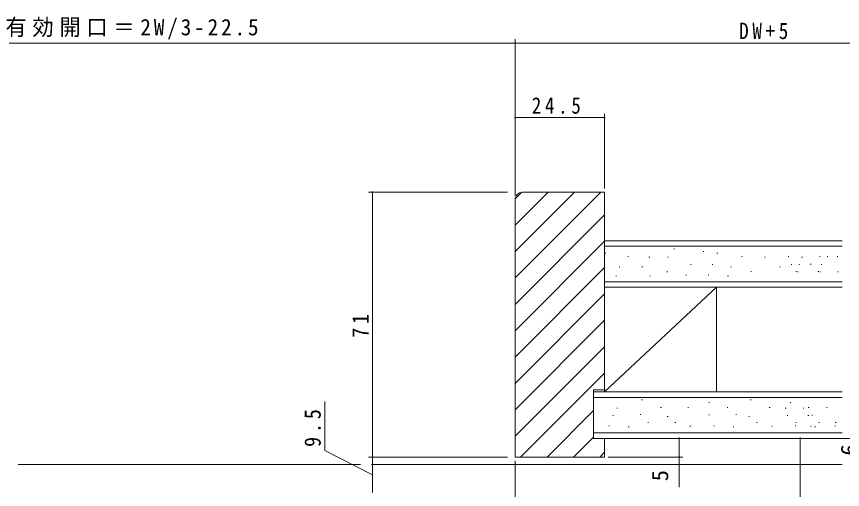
# Model space of a CAD drawing. Units: millimetres, scale not verified. Extents: x -497 to 493, y -796 to 797.
# Drawn here: x 41 to 262.6, y 177.5 to 304.3 of the extents above; entities that cross this region are included whole.
import ezdxf
from ezdxf.enums import TextEntityAlignment as Align

# ---------------------------------------------------------------- set-up
doc = ezdxf.new("R2010")
doc.units = ezdxf.units.MM
doc.header["$LTSCALE"] = 4
for name, color, linetype, lineweight in [('0-3_YKK_D', 6, 'Continuous', 18), ('0-5_YKK_12', 2, 'Continuous', 18), ('0-7_YSS_K', 3, 'Continuous', 18)]:
    doc.layers.add(name, color=color, linetype=linetype, lineweight=lineweight)
doc.styles.add('ＭＳ ゴシック', font='')
doc.styles.get('ＭＳ ゴシック').set_extended_font_data('MS Gothic')

msp = doc.modelspace()

# ---------------------------------------------------------------- linework, layer by layer
at = {"layer": '0-3_YKK_D'}
for p, q in [((-35.75, 297.214), (174.75, 297.214)), ((174.75, 261.214), (174.75, 298.214)), ((174.75, 256.214), (174.75, 298.214)), ((174.75, 297.214), (309.75, 297.214)), ((198.75, 277.214), (174.75, 277.214)), ((198.75, 258.214), (198.75, 278.214)), ((172.75, 257.214), (135.45, 257.214)), ((136.45, 257.214), (136.45, 186.214)), ((123.657, 187.921), (123.657, 201.121)), ((218.75, 191.214), (218.75, 186.214)), ((302.25, 191.214), (250.25, 191.214)), ((251.25, 71.214), (251.25, 191.214)), ((136.45, 181.464), (123.657, 187.921)), ((172.75, 186.214), (135.45, 186.214)), ((136.45, 176.714), (136.45, 186.214)), ((199.75, 186.214), (219.75, 186.214)), ((218.75, 186.214), (218.75, 178.114)), ((174.75, 185.214), (174.75, 47.714))]:
    msp.add_line(p, q, dxfattribs=at)
for centre, start, end in [((174.75, 297.214), 0, 180), ((174.75, 297.214), 0, 180), ((174.75, 297.214), 180, 0), ((174.75, 297.214), 180, 0), ((174.75, 277.214), 0, 180), ((174.75, 277.214), 180, 0), ((198.75, 277.214), 0, 180), ((198.75, 277.214), 180, 0), ((136.45, 257.214), 90, 270), ((136.45, 257.214), 270, 90), ((218.75, 191.214), 90, 270), ((218.75, 191.214), 270, 90), ((251.25, 191.214), 90, 270), ((251.25, 191.214), 270, 90), ((136.45, 186.214), 90, 270), ((136.45, 186.214), 90, 270), ((136.45, 186.214), 270, 90), ((136.45, 186.214), 270, 90), ((218.75, 186.214), 90, 270), ((218.75, 186.214), 270, 90)]:
    msp.add_arc(centre, 0.106, start, end, dxfattribs=at)
at = {"layer": '0-5_YKK_12'}
for p, q in [((41.4, 184.214), (133.25, 184.214)), ((136.25, 184.214), (262.5, 184.214))]:
    msp.add_line(p, q, dxfattribs=at)
at = {"layer": '0-7_YSS_K'}
for p, q in [((174.75, 234.222), (197.742, 257.214)), ((174.75, 241.293), (190.671, 257.214)), ((174.75, 248.364), (183.6, 257.214)), ((174.764, 255.449), (176.515, 257.2)), ((174.75, 227.151), (198.75, 251.151)), ((174.75, 220.08), (198.75, 244.08)), ((198.75, 242.714), (262.5, 242.714)), ((217.564, 242.041), (217.364, 242.041)), ((199.121, 240.913), (198.921, 240.913)), ((205.158, 239.985), (204.958, 239.985)), ((210.863, 239.786), (210.663, 239.786)), ((215.906, 239.786), (215.706, 239.786)), ((225.406, 241.312), (225.206, 241.312)), ((229.121, 240.913), (228.921, 240.913)), ((235.658, 239.985), (235.458, 239.985)), ((241.863, 239.786), (241.663, 239.786)), ((248.186, 239.985), (247.986, 239.985)), ((251.838, 239.786), (251.638, 239.786)), ((256.632, 239.985), (256.432, 239.985)), ((258.659, 239.985), (258.459, 239.985)), ((261.395, 239.985), (261.195, 239.985)), ((202.836, 237.198), (202.636, 237.198)), ((208.982, 237.198), (208.782, 237.198)), ((221.982, 237.862), (221.782, 237.862)), ((227.794, 237.862), (227.594, 237.862)), ((232.836, 237.198), (232.636, 237.198)), ((246.011, 237.198), (245.811, 237.198)), ((249.051, 237.862), (248.851, 237.862)), ((251.105, 237.862), (250.905, 237.862)), ((254.16, 237.928), (253.96, 237.928)), ((257.078, 237.862), (256.878, 237.862)), ((174.75, 213.009), (198.75, 237.009)), ((215.706, 235.871), (215.506, 235.871)), ((226.733, 235.075), (226.533, 235.075)), ((238.215, 235.938), (238.015, 235.938)), ((250.243, 235.938), (250.043, 235.938)), ((250.71, 235.871), (250.51, 235.871)), ((256.216, 235.938), (256.016, 235.938)), ((256.681, 235.871), (256.481, 235.871)), ((261.443, 235.871), (261.243, 235.871)), ((198.75, 233.214), (262.5, 233.214)), ((201.974, 234.81), (201.774, 234.81)), ((211.063, 234.81), (210.863, 234.81)), ((220.748, 234.943), (220.548, 234.943)), ((231.974, 234.81), (231.774, 234.81)), ((198.75, 203.714), (228.75, 231.714)), ((198.75, 231.714), (198.75, 203.714)), ((228.75, 231.714), (198.75, 231.714)), ((228.75, 203.714), (228.75, 231.714)), ((174.75, 205.937), (198.75, 229.937)), ((174.75, 198.866), (198.75, 222.866)), ((174.75, 191.795), (198.75, 215.795)), ((176.239, 186.214), (198.75, 208.724)), ((195.75, 202.214), (262.5, 202.214)), ((198.75, 203.714), (228.75, 203.714)), ((208.908, 201.541), (208.708, 201.541)), ((213.996, 199.485), (213.796, 199.485)), ((221.273, 199.485), (221.073, 199.485)), ((226.906, 200.812), (226.706, 200.812)), ((231.855, 199.485), (231.655, 199.485)), ((238.064, 201.541), (237.864, 201.541)), ((243.151, 199.485), (242.951, 199.485)), ((248.751, 200.812), (248.551, 200.812)), ((253.618, 199.485), (253.418, 199.485)), ((258.503, 199.485), (258.303, 199.485)), ((183.31, 186.214), (195.75, 198.653)), ((201.138, 197.362), (200.938, 197.362)), ((202.208, 199.286), (202.008, 199.286)), ((208.502, 197.627), (208.302, 197.627)), ((226.906, 197.527), (226.706, 197.527)), ((234.177, 197.627), (233.977, 197.627)), ((247.461, 199.286), (247.261, 199.286)), ((247.944, 197.362), (247.744, 197.362)), ((252.209, 199.286), (252.009, 199.286)), ((253.544, 197.362), (253.344, 197.362)), ((254.53, 197.428), (254.331, 197.428)), ((210.559, 195.438), (210.359, 195.438)), ((215.788, 197.096), (215.588, 197.096)), ((217.837, 195.438), (217.637, 195.438)), ((237.666, 197.096), (237.466, 197.096)), ((239.715, 195.438), (239.515, 195.438)), ((250.182, 195.438), (249.982, 195.438)), ((256.428, 195.438), (256.228, 195.438)), ((260.873, 195.438), (260.673, 195.438)), ((200.077, 194.575), (199.877, 194.575)), ((205.318, 194.31), (205.118, 194.31)), ((221.87, 194.443), (221.67, 194.443)), ((228.233, 194.575), (228.033, 194.575)), ((233.474, 194.31), (233.274, 194.31)), ((243.748, 194.443), (243.548, 194.443)), ((250.078, 194.575), (249.878, 194.575)), ((254.215, 194.443), (254.015, 194.443)), ((255.319, 194.31), (255.119, 194.31)), ((260.769, 194.575), (260.569, 194.575)), ((190.381, 186.214), (195.75, 191.582)), ((195.75, 192.714), (262.5, 192.714)), ((197.453, 186.214), (198.75, 187.511))]:
    msp.add_line(p, q, dxfattribs=at)
at = {"layer": '0-7_YSS_K', "color": 7, "lineweight": 9}
for p, q in [((198.75, 257.214), (176.75, 257.214)), ((198.75, 204.214), (198.75, 257.214)), ((174.75, 255.214), (174.75, 186.214)), ((198.75, 244.214), (198.75, 231.714)), ((198.75, 244.214), (262.5, 244.214)), ((198.75, 231.714), (262.5, 231.714)), ((195.75, 204.214), (198.75, 204.214)), ((195.75, 191.214), (195.75, 204.214)), ((195.75, 191.214), (195.75, 203.714)), ((195.75, 203.714), (262.5, 203.714)), ((198.75, 191.214), (195.75, 191.214)), ((195.75, 191.214), (262.5, 191.214)), ((198.75, 186.214), (198.75, 191.214)), ((174.75, 186.214), (198.75, 186.214))]:
    msp.add_line(p, q, dxfattribs=at)
msp.add_arc((176.75, 255.214), 2, 90.00001, 179.99999, dxfattribs=at)

# ---------------------------------------------------------------- texts
at = {"layer": '0-3_YKK_D', "color": 7, "style": 'ＭＳ ゴシック'}
for s, p in [('6', (267.85, 186.614)), ('5', (217.15, 179.714))]:
    msp.add_text(s, height=4.399, rotation=90, dxfattribs=at).set_placement(p, align=Align.BOTTOM_LEFT)
at = {"layer": '0-3_YKK_D', "color": 7, "char_height": 4.399, "attachment_point": 7, "style": 'ＭＳ ゴシック'}
for s, insert in [('\\T1.27;\\W0.95;有効開口＝2W/3-22.5', (37.98, 298.214)), ('\\T1.39;\\W0.85;DW+5', (234.89, 298.214)), ('\\T1.39;\\W0.85;24.5', (179.23, 278.214))]:
    msp.add_mtext(s, dxfattribs=dict(at, insert=insert))
at = {"layer": '0-3_YKK_D', "color": 7, "char_height": 4.399, "attachment_point": 7, "rotation": 90, "style": 'ＭＳ ゴシック'}
for s, insert in [('\\T1.37;\\W0.9;71', (135.45, 218.194)), ('\\T1.38;\\W0.9;9.5', (122.657, 188.921))]:
    msp.add_mtext(s, dxfattribs=dict(at, insert=insert))

doc.saveas('drawing.dxf')
